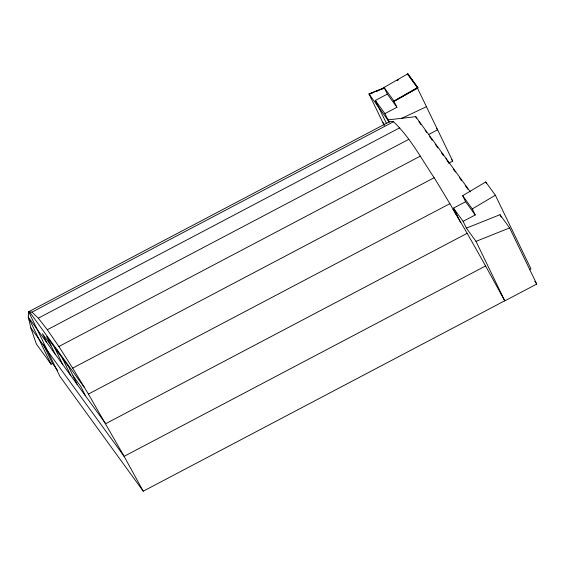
<?xml version="1.0" encoding="UTF-8"?>
<svg xmlns="http://www.w3.org/2000/svg" width="565" height="565" viewBox="0 0 565 565"><rect width="100%" height="100%" fill="white"/><g stroke="black" fill="none" stroke-linecap="round" stroke-linejoin="round"><path stroke-width="0.85" d="M465.609 201.733L453.504 208.104L463.116 221.339L475.214 214.968L465.609 201.733L462.686 195.688L485.745 181.979L495.35 195.215L530.938 268.82L529.419 269.625M462.686 195.688L472.291 208.923L495.35 195.215M397.096 80.576L398.6 79.714M396.263 100.026L417.952 87.865L407.859 73.803L384.059 87.455L387.35 94.101L396.927 107.293L384.913 113.621L375.344 100.429L387.35 94.101M417.5 88.098L394.01 101.326M384.059 87.455L393.925 101.043L417.726 87.398M57.425 370.252L52.517 363.486L51.069 364.241L36.344 343.958L30.835 327.855L28.25 317.036L28.653 311.76L32.028 312.141L393.515 121.743C410.36 137.683 421.328 158.659 434.153 177.728C458.964 217.998 482.115 259.257 504.715 300.799L143.235 491.197L59.911 376.424L28.653 311.76L390.132 121.362L393.515 121.743M32.028 312.141L38.3 318.18L399.787 127.782M38.3 318.18L47.319 329.727L408.799 139.329M428.454 134.618L437.6 129.802L436.575 128.389M47.319 329.727L58.866 346.507L420.353 156.109M448.963 163.094L452.735 161.103L417.337 87.879M58.866 346.507L72.673 368.126L434.153 177.728M72.673 368.126L88.401 394.066L449.888 203.668M467.17 233.31L105.683 423.701L28.25 317.036L51.069 364.241M485.589 265.946L124.109 456.343L30.835 327.855M466.393 228.126L500.004 214.686L509.616 227.921L536.75 284.054L504.785 300.891L476.005 241.361L466.393 228.126L463.116 221.339M401.849 118.283L426.434 106.707M384.546 87.928L368.98 93.967L384.419 87.667M373.246 92.66L369.178 94.291L384.207 125.388M376.509 91.346L378.953 90.365M380.577 89.715L384.652 88.076M476.005 241.361L509.616 227.921M470.355 191.888L415.755 116.672L387.95 119.9L389.497 122.026M417.952 87.865L407.859 73.803M407.407 74.043L417.274 87.639M451.725 159.718L452.735 161.103M418.898 121.758L420.946 124.583M425.05 130.24L426.589 132.358M429.668 136.596L432.232 140.127M435.311 144.365L437.875 147.896M441.463 152.847L443.518 155.672M447.106 160.615L449.175 163.469M453.321 169.175L455.39 172.035M459.536 177.742L461.612 180.595M465.235 185.588L467.827 189.155M534.73 281.271L536.75 284.054M452.932 209.41L456.541 214.382M368.98 93.967L388.24 120.493M455.079 213.146L457.657 216.699M457.495 217.066L458.526 218.486M382.696 122.259L384.709 125.035M29.5 311.852L84.46 387.569M50.878 345.293L42.424 333.647L46.648 342.376M73.026 375.803L81.106 386.933L85.329 395.662M88.401 394.066L124.109 456.343L143.235 491.197M393.925 101.043L396.927 107.293M485.745 181.979L486.507 183.569M500.004 214.686L501.155 217.059M472.291 208.923L475.214 214.968M446.011 158.355L446.738 159.86M415.755 116.672L416.483 118.177M453.504 208.104L460.433 222.426M384.913 113.621L389.066 122.21M375.344 100.429L386.601 123.721M77.25 384.539L68.81 367.073L46.655 336.563L55.095 354.022M62.369 358.203L70.809 375.661M56.98 349.714L58.527 352.913M54.332 347.129L62.772 364.595M43.187 344.184L52.517 363.486"/></g></svg>
